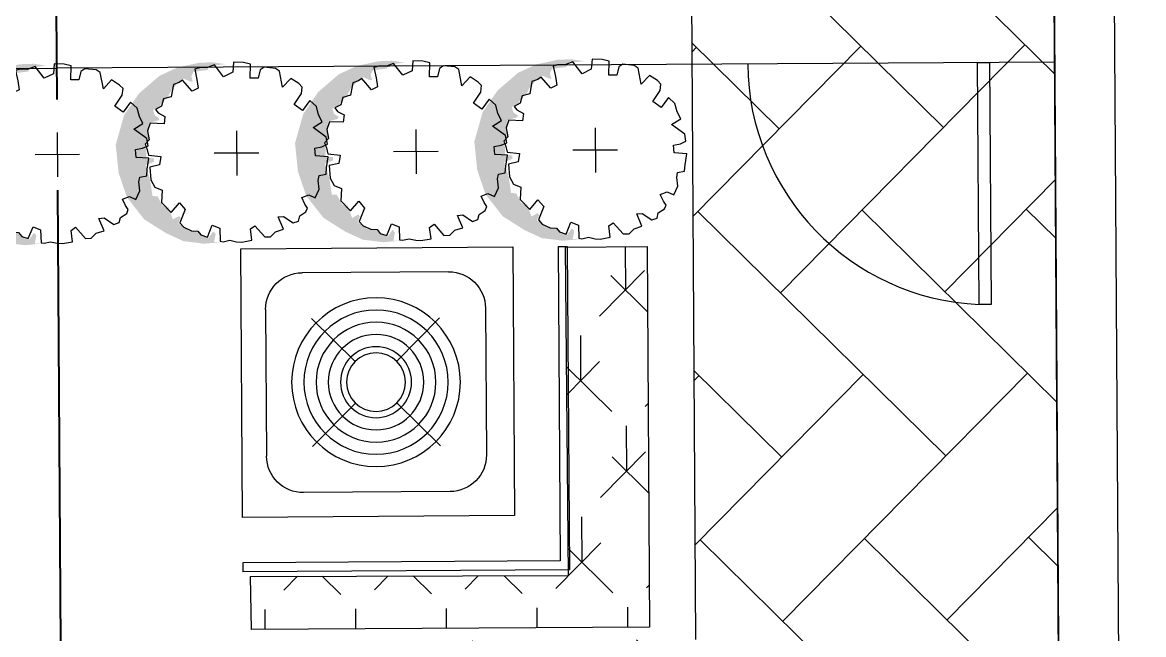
# Model space of a CAD drawing. Header units: feet. Extents: x 919634 to 928945, y 707022 to 708026.
# Drawn here: x 920319.03 to 920331.39, y 707522.86 to 707529.61 of the extents above; entities that cross this region are included whole.
import ezdxf

# ---------------------------------------------------------------- set-up
doc = ezdxf.new("R2010")
doc.units = ezdxf.units.FT
doc.header["$LTSCALE"] = 20
doc.header["$MEASUREMENT"] = 0
doc.linetypes.add('Site Plan$0$PHANTOM2', pattern=[1.25, 0.625, -0.125, 0.125, -0.125, 0.125, -0.125])
for name, color, linetype in [('-u-site-xref', 7, 'Continuous'), ('Site Plan$0$-u-site-bldg_interior', 252, 'Continuous'), ('Site Plan$0$-u-site-fence', 4, 'Site Plan$0$FENCELINE1'), ('Site Plan$0$A-DOOR-EXT_WINDOWS', 253, 'Continuous'), ('Site Plan$0$A-HVAC-EXT', 253, 'Continuous'), ('Site Plan$0$SP-LOT PAVERS', 254, 'Continuous'), ('x-RL TH5-LP Block$0$L-002', 253, 'Continuous'), ('x-RL TH5-LP Block$0$LK-SHRB-035M', 253, 'Continuous'), ('x-RL TH5-LP Block$0$LK-SHRB-TRNK', 253, 'Continuous'), ('x-RL TH5-LP Block$0$LP-PATT-SHAR', 253, 'Continuous'), ('x-RL TH5-LP Block$0$LP-SHAR-BRDR-CONT', 253, 'Continuous'), ('x-RL TH5-LP Block$0$LP-SHRB', 253, 'Continuous')]:
    doc.layers.add(name, color=color, linetype=linetype)
for name, color, linetype, lineweight in [('Site Plan$0$SP-LOT LINES', 252, 'Site Plan$0$PHANTOM2', 40), ('Site Plan$0$SP-SIDEWALK', 2, 'Continuous', 25), ('SP-BUILDING-FOOTPRINT', 1, 'Continuous', 25)]:
    doc.layers.add(name, color=color, linetype=linetype, lineweight=lineweight)
doc.layers.add('x-RL TH5-LP Block$0$LK-SHRB-SHAD', color=253, linetype='Continuous', plot=False)
doc.layers.get('-u-site-xref').off()
doc.linetypes.add('Site Plan$0$FENCELINE1', pattern='A,0.25,-0.1,[133,ltypeshp.shx,S=0.1,R=0,X=-0.1,Y=0],-0.1,1', length=1.45)

# ---------------------------------------------------------------- blocks, each defined once
blk = doc.blocks.new('Site Plan$0$A$C05C92244')
at = {"layer": 'Site Plan$0$A-DOOR-EXT_WINDOWS'}
blk.add_lwpolyline([(32.00389335552609, 32.04769828175449), (32.00389335552609, 0.04381521808500111), (30.40369920234298, 0.04381521808500111), (30.40369920234298, 32.04769828175449)], close=True, dxfattribs=at)
blk.add_arc((32.07979910527501, 32.07980389018303), 32.07980487913881, 180.0573418751565, 267.0050566959838, dxfattribs=at)
blk = doc.blocks.new('Site Plan$0$A$C11AE1C12')
at = {"layer": 'Site Plan$0$A-HVAC-EXT'}
for p, q in [((44.00000011394877, 44.54105635897122), (1.139487721957266e-07, 44.54105635897122)), ((1.139487721957266e-07, 44.54105635897122), (1.139487721957266e-07, 2.501133167243097e-06)), ((44.00000011394877, 2.501133167243097e-06), (44.00000011394877, 44.54105635897122)), ((34.00000011394877, 40.00000250113317), (10.00000011394877, 40.00000250113317)), ((4.000000113948772, 34.00000250113317), (4.000000113948772, 10.00000250113317)), ((40.00000011394877, 34.00000250113317), (40.00000011394877, 10.00000250113317)), ((18.5977306969362, 25.40227191814392), (11.52666288505861, 32.47333973002787)), ((25.40226953096135, 25.40227191814392), (32.47333734284621, 32.47333973002787)), ((11.52666288505861, 11.52666527223846), (18.5977306969362, 18.59773308412241)), ((32.47333734284621, 11.52666527223846), (25.40226953096135, 18.59773308412241)), ((34.00000011394877, 4.000002501133167), (10.00000011394877, 4.000002501133167)), ((1.139487721957266e-07, 2.501133167243097e-06), (44.00000011394877, 2.501133167243097e-06))]:
    blk.add_line(p, q, dxfattribs=at)
for radius in [13.81153555240985, 11.81153555240985, 9.81153555240985, 7.81153555240985, 5.81153555240985, 4.81153555240985]:
    blk.add_circle((22.00000011394877, 22.00000250113317), radius, dxfattribs=at)
for centre, start, end in [((10.00000011394877, 34.00000250113317), 90, 180), ((34.00000011394877, 34.00000250113317), 0, 90), ((10.00000011394877, 10.00000250113317), 180, 270), ((34.00000011394877, 10.00000250113317), 270, 0)]:
    blk.add_arc(centre, 6, start, end, dxfattribs=at)
blk = doc.blocks.new('Site Plan')
at = {"layer": 'Site Plan$0$SP-LOT PAVERS'}
h = blk.add_hatch(dxfattribs=at)
h.set_pattern_fill('AR-HBONE', color=256, scale=0.32, angle=-89.58178215075662)
h.set_pattern_definition([(315.4182178492434, (4.999891299521551, 0.0329695928376168), (1.810145136983853, 0.01321298806884015), [3.84, -1.28]), (45.41821784924338, (5.911570362129707, -0.8654964817005141), (1.810145136983853, 0.01321298806884), [3.84, -1.28])])
h.paths.add_polyline_path([(920330.3733722458, 707535.1602434535), (920330.5055113425, 707514.9106745875), (920340.5052984667, 707514.9759284628), (920340.5841473922, 707502.8928058301), (920321.5845028763, 707502.7763044797), (920321.454043944, 707522.768397655), (920326.4539374913, 707522.8010245928), (920326.4017123362, 707530.8042340915), (920319.7351876067, 707530.7607315084), (920319.7069326788, 707535.0906393202)])
at = {"layer": 'Site Plan$0$-u-site-bldg_interior'}
for p, q in [((920330.5055113428, 707514.9106745876, 1.997172001038086e-07), (920330.3969077329, 707531.5535632691, 1.997172001038086e-07)), ((920331.1678135575, 707515.5816773188, 1.997172001038086e-07), (920331.063560206, 707531.5579135275, 1.997172001038086e-07))]:
    blk.add_line(p, q, dxfattribs=at)
at = {"layer": 'Site Plan$0$-u-site-fence', "ltscale": 0.15}
for p, q in [((920319.4127144989, 707529.1007307523, 1.99717204207895e-07), (920319.3737549518, 707535.0886760531, 1.997172001038086e-07)), ((920308.4129928183, 707529.0289517919, 1.99717204207895e-07), (920319.4126797604, 707529.1007305398, 1.99717204207895e-07))]:
    blk.add_line(p, q, dxfattribs=at)
at = {"layer": 'Site Plan$0$-u-site-fence', "ltscale": 0.15, "elevation": 1.99717204207895e-07}
blk.add_lwpolyline([(920330.4124744828, 707529.1680469165), (920319.4126797604, 707529.1007305398)], dxfattribs=at)
at = {"layer": 'Site Plan$0$SP-LOT LINES', "ltscale": 0.4, "elevation": 1.99717204207895e-07}
blk.add_lwpolyline([(920318.9712080545, 707596.7537713794), (920340.970739662, 707596.8973299043), (920341.5841260864, 707502.8993312176), (920319.584594479, 707502.7557726927)], close=True, dxfattribs=at)
at = {"layer": 'Site Plan$0$SP-SIDEWALK'}
for p, q in [((920326.4017123362, 707530.8042340917, 1.99717204207895e-07), (920326.4539374913, 707522.8010245925, 1.99717204207895e-07)), ((920324.9393341687, 707527.1337066601, 1.99717204207895e-07), (920325.0393320397, 707527.1343591989, 1.99717204207895e-07)), ((920324.9393341687, 707527.1337066601, 1.99717204207895e-07), (920324.9619338864, 707523.6704278024, 1.99717204207895e-07)), ((920325.0393320397, 707527.1343591989, 1.99717204207895e-07), (920325.0625842961, 707523.5710824702, 1.99717204207895e-07)), ((920324.9619338864, 707523.6704278024, 1.99717204207895e-07), (920321.4619514119, 707523.6475885742, 1.99717204207895e-07)), ((920321.4619514119, 707523.6475885742, 1.99717204207895e-07), (920321.4626039508, 707523.5475907034, 1.99717204207895e-07)), ((920325.0625842961, 707523.5710824702, 1.99717204207895e-07), (920321.4626039508, 707523.5475907034, 1.99717204207895e-07))]:
    blk.add_line(p, q, dxfattribs=at)
at = {"layer": 'Site Plan$0$-u-site-fence', "xscale": 0.08333333333333327, "yscale": 0.08333333333333327, "zscale": 0.08333333333333327, "rotation": 0.3738798165013705}
blk.add_blockref('Site Plan$0$A$C05C92244', (920327.0461937787, 707526.4756726035, 1.99717204207895e-07), dxfattribs=at)
at = {"layer": 'Site Plan$0$A-HVAC-EXT', "extrusion": (0, 0, -1), "xscale": 0.06735359270068558, "yscale": 0.06735359270068558, "zscale": -0.06735359270068556, "rotation": 89.62612018349861}
blk.add_blockref('Site Plan$0$A$C11AE1C12', (-920321.4587455413, 707524.1475782921, -1.99717204207895e-07), dxfattribs=at)
blk = doc.blocks.new('x-RL TH5-LP Block$0$SHRUB-LRG-241')
at = {"layer": 'x-RL TH5-LP Block$0$LK-SHRB-SHAD'}
blk.add_hatch(color=256, dxfattribs=at).paths.add_polyline_path([(0.07942995503995931, 0.4976856504540272), (0.1859550109496517, 0.5063764960219963), (0.3011759860731367, 0.4911675188681244), (0.3990051144888973, 0.4455405874065121), (0.5207480248826535, 0.3673229980153856), (0.6164031776350392, 0.2434784771626468), (0.6620567659276446, 0.1065976931381005), (0.6772746369719869, -0.052010199626217), (0.6294470564557244, -0.217136229156587), (0.5446618151407847, -0.3388080360272614), (0.4294408400173033, -0.4365800253562426), (0.3294377276580214, -0.4822069568178549), (0.2076948172642687, -0.5082794883416142), (0.1294315112196003, -0.5104521971435325), (0.05986413266886359, -0.4995886427736451), (0.1511713175342138, -0.4887250884037577), (0.1598672450281455, -0.4669979796639847), (0.2381305427926712, -0.4583071340960174), (0.2511744298934957, -0.432234607752406), (0.2424785023995675, -0.4018166534446639), (0.2576963734439097, -0.4039893622465822), (0.2924800585792049, -0.4191983394004524), (0.3272637519946464, -0.395298521858761), (0.3642214210734593, -0.3540170131811315), (0.3816132677811801, -0.3214263500714711), (0.4229188964668893, -0.2779721325919233), (0.433788799624196, -0.2562450238521503), (0.4663985090961198, -0.2453814694822647), (0.4577025898823273, -0.2149635151745208), (0.4316148239608211, -0.1975818292187306), (0.4359627835677138, -0.186718274848845), (0.4881383154107333, -0.1736820116770392), (0.4968342429046615, -0.1410913485673788), (0.492486275017626, -0.07808273114997633), (0.5164000652757572, -0.052010199626217), (0.5055301621184505, -0.01724682771464003), (0.5055301621184505, 0.02620738976490955), (0.4642245334327413, 0.02620738976490955), (0.4642245334327413, 0.04576178970276246), (0.5098781217253467, 0.06314347565855272), (0.4859643397473548, 0.1478791966355821), (0.4729204526465303, 0.2369603455767439), (0.4446587027815063, 0.2391330543786623), (0.4163969529164788, 0.2934508262280957), (0.3837872434445551, 0.2999689629941464), (0.3598734614665666, 0.3694957068173039), (0.3250897680511251, 0.3499413120595953), (0.3163938488373397, 0.3608048664294827), (0.3294377276580214, 0.3912228155570787), (0.2729142362081092, 0.4325043242347064), (0.2229126800284682, 0.4368497470186909), (0.1968249141069585, 0.4629222785424503), (0.162041220691524, 0.475958541714256), (0.1337794708264965, 0.4368497470186909), (0.1207355920058113, 0.4520587241725629), (0.1294315112196003, 0.4976856504540272)])
at = {"layer": 'x-RL TH5-LP Block$0$LK-SHRB-035M'}
blk.add_lwpolyline([(-0.02506661354845008, 0.4987056809809847), (-0.08165780996232641, 0.4886134344344999), (-0.08165780996232641, 0.4886134344344999), (-0.08165780996232641, 0.4886134344344999), (-0.07431013994851199, 0.4249718511334137), (-0.09880237153729965, 0.4078375781783734), (-0.1543414298532717, 0.4702383789836801), (-0.1872079085748339, 0.4702383789836801), (-0.2156921901335238, 0.4417710769863739), (-0.2595141617622758, 0.428632322466644), (-0.2310604317859877, 0.3588825101419175), (-0.2604511118412525, 0.3564347593132471), (-0.3143340234853049, 0.3931510560520017), (-0.3449670116215167, 0.3826466800339148), (-0.3515403073658305, 0.3541793780366085), (-0.3865978846688343, 0.3322814549128452), (-0.3953622789945825, 0.3103835285617258), (-0.3804630536096525, 0.2878976674930804), (-0.3633184920346793, 0.2511813673234577), (-0.4025060636510993, 0.2364948451970861), (-0.4391842506233381, 0.2534489245671132), (-0.4610952364377141, 0.2052734924038901), (-0.4563889752951518, 0.1557189889409578), (-0.4612874237616289, 0.1287937023786245), (-0.500474995378049, 0.1214504430308736), (-0.5029242169253898, 0.08473414286125092), (-0.5127211084865486, 0.02354031038883519), (-0.4416936352675229, 0.01864480530062451), (-0.4392444137201785, -0.02541475421675088), (-0.4784319853366021, -0.03275801356450003), (-0.509299405229342, -0.04655263965616641), (-0.5029242169253898, -0.0866085866891666), (-0.4294475167872278, -0.1404591598138314), (-0.480881206883943, -0.1722799514643754), (-0.4612874237616289, -0.2114440058935383), (-0.4490413052813373, -0.2579513162395841), (-0.4123029552122581, -0.2922198655805364), (-0.3706661620484972, -0.2359215381963313), (-0.3241309150464637, -0.2701900841064138), (-0.3657677135820201, -0.3313839165788295), (-0.3706661620484972, -0.3681002167484539), (-0.3510723735543877, -0.3876822405321647), (-0.3069863534714905, -0.4170552813540382), (-0.2604511118412525, -0.3681002167484539), (-0.2433065502662792, -0.4586670866118716), (-0.2212635402248324, -0.4733536087382433), (-0.1575837316478292, -0.480696868085996), (-0.1355407216063789, -0.4660103459596243), (-0.1232946031260873, -0.4195030356135803), (-0.07920858841498557, -0.4195030356135803), (-0.08165780996232641, -0.4978311410410363), (-0.04247023834590635, -0.5076221546483275), (0.0138619002172824, -0.5100699054769979), (0.01876034331196408, -0.4537715815236627), (0.0701940334086757, -0.4292940492208697), (0.1216277235053873, -0.4953833867814978), (0.1608152951218109, -0.480696868085996), (0.2073505421238444, -0.480696868085996), (0.2318427737126321, -0.4733536087382433), (0.2195966552323405, -0.4146075270944998), (0.2122489852185225, -0.3656524624889137), (0.2465381137402645, -0.3485181895338734), (0.3004210253843169, -0.4121597762658276), (0.3189358637372592, -0.39910922518572), (0.3518547154810285, -0.3876822405321647), (0.3641008339613201, -0.3191451487119998), (0.4081868486724218, -0.3069063842760382), (0.419726398483391, -0.2655318838032237), (0.4525928772049532, -0.2480135433678008), (0.4375775287276866, -0.2285782788485804), (0.4008391786586074, -0.208996251633998), (0.405737627125081, -0.1673844463761647), (0.4832682573450846, -0.1713708092072714), (0.4986059474151467, -0.1275749597323887), (0.4898415530893949, -0.07720973461131919), (0.5117525389037709, -0.05312201530235328), (0.5007970459965847, -0.02465471653240314), (0.4939096672908754, 0.008853791693333335), (0.4253314156191905, 0.01619705104108249), (0.4326790856330085, 0.06270436481799813), (0.486561997277061, 0.07494312925395974), (0.4810771587636431, 0.1461490954514311), (0.4596205387691334, 0.1875397805915), (0.4179837456053725, 0.2046740535465421), (0.4228821887000542, 0.2732111453667088), (0.3689992770560018, 0.3295094727509138), (0.3224640354257637, 0.275658899626249), (0.3224640354257637, 0.275658899626249), (0.2906241338231617, 0.3148229506245421), (0.2906241338231617, 0.3148229506245421), (0.3211269623186972, 0.389216058907456), (0.2992159765043212, 0.4133037749890676), (0.2553940048755692, 0.4330119051549843), (0.2203364275725654, 0.4352016981128308), (0.2028076389210653, 0.4570996244639502), (0.1657137435882881, 0.4690314106507891), (0.1387722850803605, 0.4029420696592929), (0.09713549191659965, 0.4200763426143332), (0.09468627036926236, 0.4935089429535804), (0.07791501977911963, 0.4965158880231364), (0.04066634389468149, 0.4877567161917469), (0.003417668010239794, 0.4965158880231364)], close=True, dxfattribs=at)
at = {"layer": 'x-RL TH5-LP Block$0$LK-SHRB-TRNK'}
for p, q in [((0, -0.125), (0, 0.125)), ((-0.1250000000000284, 0), (0.1249999999999929, 0))]:
    blk.add_line(p, q, dxfattribs=at)
blk = doc.blocks.new('x-RL TH5-LP Block', base_point=(1241.699483058532, -211.8293156445725))
at = {"layer": 'x-RL TH5-LP Block$0$LP-PATT-SHAR'}
h = blk.add_hatch(dxfattribs=at)
h.set_pattern_fill('LAFX-A435-CHAINLINK', color=256, scale=10, pattern_type=2)
h.set_pattern_definition([(45, (1288.534985773265, -143.1058164796559), (0, 10.0000000000064), [0.7071099999999999, -13.4350288425]), (45, (1286.534985773265, -143.1058164796559), (0, 10.0000000000064), [0.7071099999999999, -13.4350288425]), (45, (1288.534985773265, -141.1058164796559), (0, 10.0000000000064), [0.7071099999999999, -13.4350288425]), (45, (1288.034985773265, -140.1058164796559), (0, 10.0000000000064), [0.7071099999999999, -13.4350288425]), (45, (1284.534985773265, -143.1058164796559), (0, 10.0000000000064), [0.7071099999999999, -13.4350288425]), (45, (1286.534985773265, -141.1058164796559), (0, 10.0000000000064), [0.7071099999999999, -13.4350288425]), (45, (1288.534985773265, -139.1058164796559), (0, 10.0000000000064), [0.7071099999999999, -13.4350288425]), (45, (1287.034985773265, -140.1058164796559), (0, 10.0000000000064), [0.7071099999999999, -13.4350288425]), (45, (1288.034985773265, -138.1058164796559), (0, 10.0000000000064), [0.7071099999999999, -13.4350288425]), (45, (1286.034985773265, -140.1058164796559), (0, 10.0000000000064), [0.7071099999999999, -13.4350288425]), (45, (1284.534985773265, -141.1058164796559), (0, 10.0000000000064), [0.7071099999999999, -13.4350288425]), (45, (1286.534985773265, -139.1058164796559), (0, 10.0000000000064), [0.7071099999999999, -13.4350288425]), (45, (1288.534985773265, -137.1058164796559), (0, 10.0000000000064), [0.7071099999999999, -13.4350288425]), (45, (1285.034985773265, -140.1058164796559), (0, 10.0000000000064), [0.7071099999999999, -13.4350288425]), (45, (1287.034985773265, -138.1058164796559), (0, 10.0000000000064), [0.7071099999999999, -13.4350288425]), (45, (1286.034985773265, -138.1058164796559), (0, 10.0000000000064), [0.7071099999999999, -13.4350288425]), (45, (1288.034985773265, -136.1058164796559), (0, 10.0000000000064), [0.7071099999999999, -13.4350288425]), (45, (1284.534985773265, -139.1058164796559), (0, 10.0000000000064), [0.7071099999999999, -13.4350288425]), (45, (1286.534985773265, -137.1058164796559), (0, 10.0000000000064), [0.7071099999999999, -13.4350288425]), (45, (1285.034985773265, -138.1058164796559), (0, 10.0000000000064), [0.7071099999999999, -13.4350288425]), (45, (1287.034985773265, -136.1058164796559), (0, 10.0000000000064), [0.7071099999999999, -13.4350288425]), (45, (1288.034985773265, -134.1058164796559), (0, 10.0000000000064), [0.7071099999999999, -13.4350288425]), (45, (1286.034985773265, -136.1058164796559), (0, 10.0000000000064), [0.7071099999999999, -13.4350288425]), (45, (1284.534985773265, -137.1058164796559), (0, 10.0000000000064), [0.7071099999999999, -13.4350288425]), (45, (1285.034985773265, -136.1058164796559), (0, 10.0000000000064), [0.7071099999999999, -13.4350288425]), (45, (1287.034985773265, -134.1058164796559), (0, 10.0000000000064), [0.7071099999999999, -13.4350288425]), (45, (1286.034985773265, -134.1058164796559), (0, 10.0000000000064), [0.7071099999999999, -13.4350288425]), (45, (1284.534985773265, -135.1058164796559), (0, 10.0000000000064), [0.7071099999999999, -13.4350288425]), (45, (1285.034985773265, -134.1058164796559), (0, 10.0000000000064), [0.7071099999999999, -13.4350288425]), (45, (1283.534985773265, -135.1058164796559), (0, 10.0000000000064), [0.7071099999999999, -13.4350288425]), (45, (1288.034985773265, -142.1058164796559), (0, 10.0000000000064), [0.7071099999999999, -13.4350288425]), (45, (1287.034985773265, -142.1058164796559), (0, 10.0000000000064), [0.7071099999999999, -13.4350288425]), (45, (1286.034985773265, -142.1058164796559), (0, 10.0000000000064), [0.7071099999999999, -13.4350288425]), (45, (1285.034985773265, -142.1058164796559), (0, 10.0000000000064), [0.7071099999999999, -13.4350288425]), (45, (1283.534985773265, -143.1058164796559), (0, 10.0000000000064), [0.7071099999999999, -13.4350288425]), (45, (1282.534985773265, -143.1058164796559), (0, 10.0000000000064), [0.7071099999999999, -13.4350288425]), (45, (1283.534985773265, -141.1058164796559), (0, 10.0000000000064), [0.7071099999999999, -13.4350288425]), (45, (1281.534985773265, -143.1058164796559), (0, 10.0000000000064), [0.7071099999999999, -13.4350288425]), (45, (1284.034985773265, -140.1058164796559), (0, 10.0000000000064), [0.7071099999999999, -13.4350288425]), (45, (1282.534985773265, -141.1058164796559), (0, 10.0000000000064), [0.7071099999999999, -13.4350288425]), (45, (1280.534985773265, -143.1058164796559), (0, 10.0000000000064), [0.7071099999999999, -13.4350288425]), (45, (1283.034985773265, -140.1058164796559), (0, 10.0000000000064), [0.7071099999999999, -13.4350288425]), (45, (1283.534985773265, -139.1058164796559), (0, 10.0000000000064), [0.7071099999999999, -13.4350288425]), (45, (1281.534985773265, -141.1058164796559), (0, 10.0000000000064), [0.7071099999999999, -13.4350288425]), (45, (1279.534985773265, -143.1058164796559), (0, 10.0000000000064), [0.7071099999999999, -13.4350288425]), (45, (1284.034985773265, -138.1058164796559), (0, 10.0000000000064), [0.7071099999999999, -13.4350288425]), (45, (1282.034985773265, -140.1058164796559), (0, 10.0000000000064), [0.7071099999999999, -13.4350288425]), (45, (1282.534985773265, -139.1058164796559), (0, 10.0000000000064), [0.7071099999999999, -13.4350288425]), (45, (1280.534985773265, -141.1058164796559), (0, 10.0000000000064), [0.7071099999999999, -13.4350288425]), (45, (1283.034985773265, -138.1058164796559), (0, 10.0000000000064), [0.7071099999999999, -13.4350288425]), (45, (1281.034985773265, -140.1058164796559), (0, 10.0000000000064), [0.7071099999999999, -13.4350288425]), (45, (1283.534985773265, -137.1058164796559), (0, 10.0000000000064), [0.7071099999999999, -13.4350288425]), (45, (1281.534985773265, -139.1058164796559), (0, 10.0000000000064), [0.7071099999999999, -13.4350288425]), (45, (1279.534985773265, -141.1058164796559), (0, 10.0000000000064), [0.7071099999999999, -13.4350288425]), (45, (1284.034985773265, -136.1058164796559), (0, 10.0000000000064), [0.7071099999999999, -13.4350288425]), (45, (1282.034985773265, -138.1058164796559), (0, 10.0000000000064), [0.7071099999999999, -13.4350288425]), (45, (1280.034985773265, -140.1058164796559), (0, 10.0000000000064), [0.7071099999999999, -13.4350288425]), (45, (1282.534985773265, -137.1058164796559), (0, 10.0000000000064), [0.7071099999999999, -13.4350288425]), (45, (1280.534985773265, -139.1058164796559), (0, 10.0000000000064), [0.7071099999999999, -13.4350288425]), (45, (1283.034985773265, -136.1058164796559), (0, 10.0000000000064), [0.7071099999999999, -13.4350288425]), (45, (1281.034985773265, -138.1058164796559), (0, 10.0000000000064), [0.7071099999999999, -13.4350288425]), (45, (1279.034985773265, -140.1058164796559), (0, 10.0000000000064), [0.7071099999999999, -13.4350288425]), (45, (1281.534985773265, -137.1058164796559), (0, 10.0000000000064), [0.7071099999999999, -13.4350288425]), (45, (1279.534985773265, -139.1058164796559), (0, 10.0000000000064), [0.7071099999999999, -13.4350288425]), (45, (1284.034985773265, -134.1058164796559), (0, 10.0000000000064), [0.7071099999999999, -13.4350288425]), (45, (1282.034985773265, -136.1058164796559), (0, 10.0000000000064), [0.7071099999999999, -13.4350288425]), (45, (1280.034985773265, -138.1058164796559), (0, 10.0000000000064), [0.7071099999999999, -13.4350288425]), (45, (1280.534985773265, -137.1058164796559), (0, 10.0000000000064), [0.7071099999999999, -13.4350288425]), (45, (1283.034985773265, -134.1058164796559), (0, 10.0000000000064), [0.7071099999999999, -13.4350288425]), (45, (1281.034985773265, -136.1058164796559), (0, 10.0000000000064), [0.7071099999999999, -13.4350288425]), (45, (1279.034985773265, -138.1058164796559), (0, 10.0000000000064), [0.7071099999999999, -13.4350288425]), (45, (1279.534985773265, -137.1058164796559), (0, 10.0000000000064), [0.7071099999999999, -13.4350288425]), (45, (1282.034985773265, -134.1058164796559), (0, 10.0000000000064), [0.7071099999999999, -13.4350288425]), (45, (1280.034985773265, -136.1058164796559), (0, 10.0000000000064), [0.7071099999999999, -13.4350288425]), (45, (1280.534985773265, -135.1058164796559), (0, 10.0000000000064), [0.7071099999999999, -13.4350288425]), (45, (1281.034985773265, -134.1058164796559), (0, 10.0000000000064), [0.7071099999999999, -13.4350288425]), (45, (1279.034985773265, -136.1058164796559), (0, 10.0000000000064), [0.7071099999999999, -13.4350288425]), (45, (1279.534985773265, -135.1058164796559), (0, 10.0000000000064), [0.7071099999999999, -13.4350288425]), (45, (1280.034985773265, -134.1058164796559), (0, 10.0000000000064), [0.7071099999999999, -13.4350288425]), (45, (1279.034985773265, -134.1058164796559), (0, 10.0000000000064), [0.7071099999999999, -13.4350288425]), (45, (1284.034985773265, -142.1058164796559), (0, 10.0000000000064), [0.7071099999999999, -13.4350288425]), (45, (1283.034985773265, -142.1058164796559), (0, 10.0000000000064), [0.7071099999999999, -13.4350288425]), (45, (1282.034985773265, -142.1058164796559), (0, 10.0000000000064), [0.7071099999999999, -13.4350288425]), (45, (1281.034985773265, -142.1058164796559), (0, 10.0000000000064), [0.7071099999999999, -13.4350288425]), (45, (1280.034985773265, -142.1058164796559), (0, 10.0000000000064), [0.7071099999999999, -13.4350288425]), (45, (1279.034985773265, -142.1058164796559), (0, 10.0000000000064), [0.7071099999999999, -13.4350288425]), (45, (1287.534985773265, -143.1058164796559), (0, 10.0000000000064), [0.7071099999999999, -13.4350288425]), (45, (1287.534985773265, -141.1058164796559), (0, 10.0000000000064), [0.7071099999999999, -13.4350288425]), (45, (1285.534985773265, -143.1058164796559), (0, 10.0000000000064), [0.7071099999999999, -13.4350288425]), (45, (1287.534985773265, -139.1058164796559), (0, 10.0000000000064), [0.7071099999999999, -13.4350288425]), (45, (1285.534985773265, -141.1058164796559), (0, 10.0000000000064), [0.7071099999999999, -13.4350288425]), (45, (1287.534985773265, -137.1058164796559), (0, 10.0000000000064), [0.7071099999999999, -13.4350288425]), (45, (1285.534985773265, -139.1058164796559), (0, 10.0000000000064), [0.7071099999999999, -13.4350288425]), (45, (1288.534985773265, -135.1058164796559), (0, 10.0000000000064), [0.7071099999999999, -13.4350288425]), (45, (1287.534985773265, -135.1058164796559), (0, 10.0000000000064), [0.7071099999999999, -13.4350288425]), (45, (1285.534985773265, -137.1058164796559), (0, 10.0000000000064), [0.7071099999999999, -13.4350288425]), (45, (1286.534985773265, -135.1058164796559), (0, 10.0000000000064), [0.7071099999999999, -13.4350288425]), (45, (1285.534985773265, -135.1058164796559), (0, 10.0000000000064), [0.7071099999999999, -13.4350288425]), (45, (1282.534985773265, -135.1058164796559), (0, 10.0000000000064), [0.7071099999999999, -13.4350288425]), (45, (1281.534985773265, -135.1058164796559), (0, 10.0000000000064), [0.7071099999999999, -13.4350288425]), (90, (1289.034985773265, -134.6058164796559), (-10, 6.123233995736766e-16), [0.5, -9.5]), (90, (1289.034985773265, -142.6058164796559), (-10, 6.123233995736766e-16), [0.5, -9.5]), (90, (1289.034985773265, -140.6058164796559), (-10, 6.123233995736766e-16), [0.5, -9.5]), (90, (1289.034985773265, -138.6058164796559), (-10, 6.123233995736766e-16), [0.5, -9.5]), (90, (1289.034985773265, -136.6058164796559), (-10, 6.123233995736766e-16), [0.5, -9.5]), (90, (1288.534985773265, -141.6058164796559), (-10, 6.123233995736766e-16), [0.5, -9.5]), (90, (1288.534985773265, -139.6058164796559), (-10, 6.123233995736766e-16), [0.5, -9.5]), (90, (1288.534985773265, -137.6058164796559), (-10, 6.123233995736766e-16), [0.5, -9.5]), (90, (1288.534985773265, -135.6058164796559), (-10, 6.123233995736766e-16), [0.5, -9.5]), (90, (1288.534985773265, -133.6058164796559), (-10, 6.123233995736766e-16), [0.5, -9.5]), (90, (1288.034985773265, -142.6058164796559), (-10, 6.123233995736766e-16), [0.5, -9.5]), (90, (1288.034985773265, -140.6058164796559), (-10, 6.123233995736766e-16), [0.5, -9.5]), (90, (1288.034985773265, -138.6058164796559), (-10, 6.123233995736766e-16), [0.5, -9.5]), (90, (1288.034985773265, -136.6058164796559), (-10, 6.123233995736766e-16), [0.5, -9.5]), (90, (1288.034985773265, -134.6058164796559), (-10, 6.123233995736766e-16), [0.5, -9.5]), (90, (1288.034985773265, -142.6058164796559), (-10, 6.123233995736766e-16), [0.5, -9.5]), (90, (1288.034985773265, -140.6058164796559), (-10, 6.123233995736766e-16), [0.5, -9.5]), (90, (1288.034985773265, -138.6058164796559), (-10, 6.123233995736766e-16), [0.5, -9.5]), (90, (1288.034985773265, -136.6058164796559), (-10, 6.123233995736766e-16), [0.5, -9.5]), (90, (1288.034985773265, -134.6058164796559), (-10, 6.123233995736766e-16), [0.5, -9.5]), (90, (1287.534985773265, -141.6058164796559), (-10, 6.123233995736766e-16), [0.5, -9.5]), (90, (1287.534985773265, -139.6058164796559), (-10, 6.123233995736766e-16), [0.5, -9.5]), (90, (1287.534985773265, -137.6058164796559), (-10, 6.123233995736766e-16), [0.5, -9.5]), (90, (1287.534985773265, -135.6058164796559), (-10, 6.123233995736766e-16), [0.5, -9.5]), (90, (1287.534985773265, -133.6058164796559), (-10, 6.123233995736766e-16), [0.5, -9.5]), (90, (1287.034985773265, -142.6058164796559), (-10, 6.123233995736766e-16), [0.5, -9.5]), (90, (1287.034985773265, -142.6058164796559), (-10, 6.123233995736766e-16), [0.5, -9.5]), (90, (1287.034985773265, -140.6058164796559), (-10, 6.123233995736766e-16), [0.5, -9.5]), (90, (1287.034985773265, -140.6058164796559), (-10, 6.123233995736766e-16), [0.5, -9.5]), (90, (1287.034985773265, -138.6058164796559), (-10, 6.123233995736766e-16), [0.5, -9.5]), (90, (1287.034985773265, -138.6058164796559), (-10, 6.123233995736766e-16), [0.5, -9.5]), (90, (1287.034985773265, -136.6058164796559), (-10, 6.123233995736766e-16), [0.5, -9.5]), (90, (1287.034985773265, -136.6058164796559), (-10, 6.123233995736766e-16), [0.5, -9.5]), (90, (1287.034985773265, -134.6058164796559), (-10, 6.123233995736766e-16), [0.5, -9.5]), (90, (1287.034985773265, -134.6058164796559), (-10, 6.123233995736766e-16), [0.5, -9.5]), (90, (1286.534985773265, -141.6058164796559), (-10, 6.123233995736766e-16), [0.5, -9.5]), (90, (1286.534985773265, -139.6058164796559), (-10, 6.123233995736766e-16), [0.5, -9.5]), (90, (1286.534985773265, -137.6058164796559), (-10, 6.123233995736766e-16), [0.5, -9.5]), (90, (1286.534985773265, -135.6058164796559), (-10, 6.123233995736766e-16), [0.5, -9.5]), (90, (1286.534985773265, -133.6058164796559), (-10, 6.123233995736766e-16), [0.5, -9.5]), (90, (1286.034985773265, -142.6058164796559), (-10, 6.123233995736766e-16), [0.5, -9.5]), (90, (1286.034985773265, -142.6058164796559), (-10, 6.123233995736766e-16), [0.5, -9.5]), (90, (1286.034985773265, -140.6058164796559), (-10, 6.123233995736766e-16), [0.5, -9.5]), (90, (1286.034985773265, -140.6058164796559), (-10, 6.123233995736766e-16), [0.5, -9.5]), (90, (1286.034985773265, -138.6058164796559), (-10, 6.123233995736766e-16), [0.5, -9.5]), (90, (1286.034985773265, -138.6058164796559), (-10, 6.123233995736766e-16), [0.5, -9.5]), (90, (1286.034985773265, -136.6058164796559), (-10, 6.123233995736766e-16), [0.5, -9.5]), (90, (1286.034985773265, -136.6058164796559), (-10, 6.123233995736766e-16), [0.5, -9.5]), (90, (1286.034985773265, -134.6058164796559), (-10, 6.123233995736766e-16), [0.5, -9.5]), (90, (1286.034985773265, -134.6058164796559), (-10, 6.123233995736766e-16), [0.5, -9.5]), (90, (1285.534985773265, -141.6058164796559), (-10, 6.123233995736766e-16), [0.5, -9.5]), (90, (1285.534985773265, -139.6058164796559), (-10, 6.123233995736766e-16), [0.5, -9.5]), (90, (1285.534985773265, -137.6058164796559), (-10, 6.123233995736766e-16), [0.5, -9.5]), (90, (1285.534985773265, -135.6058164796559), (-10, 6.123233995736766e-16), [0.5, -9.5]), (90, (1285.534985773265, -133.6058164796559), (-10, 6.123233995736766e-16), [0.5, -9.5]), (90, (1285.034985773265, -142.6058164796559), (-10, 6.123233995736766e-16), [0.5, -9.5]), (90, (1285.034985773265, -142.6058164796559), (-10, 6.123233995736766e-16), [0.5, -9.5]), (90, (1285.034985773265, -140.6058164796559), (-10, 6.123233995736766e-16), [0.5, -9.5]), (90, (1285.034985773265, -140.6058164796559), (-10, 6.123233995736766e-16), [0.5, -9.5]), (90, (1285.034985773265, -138.6058164796559), (-10, 6.123233995736766e-16), [0.5, -9.5]), (90, (1285.034985773265, -138.6058164796559), (-10, 6.123233995736766e-16), [0.5, -9.5]), (90, (1285.034985773265, -136.6058164796559), (-10, 6.123233995736766e-16), [0.5, -9.5]), (90, (1285.034985773265, -136.6058164796559), (-10, 6.123233995736766e-16), [0.5, -9.5]), (90, (1285.034985773265, -134.6058164796559), (-10, 6.123233995736766e-16), [0.5, -9.5]), (90, (1285.034985773265, -134.6058164796559), (-10, 6.123233995736766e-16), [0.5, -9.5]), (90, (1284.534985773265, -141.6058164796559), (-10, 6.123233995736766e-16), [0.5, -9.5]), (90, (1284.534985773265, -139.6058164796559), (-10, 6.123233995736766e-16), [0.5, -9.5]), (90, (1284.534985773265, -137.6058164796559), (-10, 6.123233995736766e-16), [0.5, -9.5]), (90, (1284.534985773265, -135.6058164796559), (-10, 6.123233995736766e-16), [0.5, -9.5]), (90, (1284.534985773265, -133.6058164796559), (-10, 6.123233995736766e-16), [0.5, -9.5]), (90, (1284.034985773265, -142.6058164796559), (-10, 6.123233995736766e-16), [0.5, -9.5]), (90, (1284.034985773265, -140.6058164796559), (-10, 6.123233995736766e-16), [0.5, -9.5]), (90, (1284.034985773265, -138.6058164796559), (-10, 6.123233995736766e-16), [0.5, -9.5]), (90, (1284.034985773265, -136.6058164796559), (-10, 6.123233995736766e-16), [0.5, -9.5]), (90, (1284.034985773265, -134.6058164796559), (-10, 6.123233995736766e-16), [0.5, -9.5]), (90, (1284.034985773265, -142.6058164796559), (-10, 6.123233995736766e-16), [0.5, -9.5]), (90, (1284.034985773265, -140.6058164796559), (-10, 6.123233995736766e-16), [0.5, -9.5]), (90, (1284.034985773265, -138.6058164796559), (-10, 6.123233995736766e-16), [0.5, -9.5]), (90, (1284.034985773265, -136.6058164796559), (-10, 6.123233995736766e-16), [0.5, -9.5]), (90, (1284.034985773265, -134.6058164796559), (-10, 6.123233995736766e-16), [0.5, -9.5]), (90, (1283.534985773265, -141.6058164796559), (-10, 6.123233995736766e-16), [0.5, -9.5]), (90, (1283.534985773265, -139.6058164796559), (-10, 6.123233995736766e-16), [0.5, -9.5]), (90, (1283.534985773265, -137.6058164796559), (-10, 6.123233995736766e-16), [0.5, -9.5]), (90, (1283.534985773265, -135.6058164796559), (-10, 6.123233995736766e-16), [0.5, -9.5]), (90, (1283.534985773265, -133.6058164796559), (-10, 6.123233995736766e-16), [0.5, -9.5]), (90, (1283.034985773265, -142.6058164796559), (-10, 6.123233995736766e-16), [0.5, -9.5]), (90, (1283.034985773265, -140.6058164796559), (-10, 6.123233995736766e-16), [0.5, -9.5]), (90, (1283.034985773265, -138.6058164796559), (-10, 6.123233995736766e-16), [0.5, -9.5]), (90, (1283.034985773265, -136.6058164796559), (-10, 6.123233995736766e-16), [0.5, -9.5]), (90, (1283.034985773265, -134.6058164796559), (-10, 6.123233995736766e-16), [0.5, -9.5]), (90, (1283.034985773265, -142.6058164796559), (-10, 6.123233995736766e-16), [0.5, -9.5]), (90, (1283.034985773265, -140.6058164796559), (-10, 6.123233995736766e-16), [0.5, -9.5]), (90, (1283.034985773265, -138.6058164796559), (-10, 6.123233995736766e-16), [0.5, -9.5]), (90, (1283.034985773265, -136.6058164796559), (-10, 6.123233995736766e-16), [0.5, -9.5]), (90, (1283.034985773265, -134.6058164796559), (-10, 6.123233995736766e-16), [0.5, -9.5]), (90, (1282.534985773265, -141.6058164796559), (-10, 6.123233995736766e-16), [0.5, -9.5]), (90, (1282.534985773265, -139.6058164796559), (-10, 6.123233995736766e-16), [0.5, -9.5]), (90, (1282.534985773265, -137.6058164796559), (-10, 6.123233995736766e-16), [0.5, -9.5]), (90, (1282.534985773265, -135.6058164796559), (-10, 6.123233995736766e-16), [0.5, -9.5]), (90, (1282.534985773265, -133.6058164796559), (-10, 6.123233995736766e-16), [0.5, -9.5]), (90, (1282.034985773265, -142.6058164796559), (-10, 6.123233995736766e-16), [0.5, -9.5]), (90, (1282.034985773265, -142.6058164796559), (-10, 6.123233995736766e-16), [0.5, -9.5]), (90, (1282.034985773265, -140.6058164796559), (-10, 6.123233995736766e-16), [0.5, -9.5]), (90, (1282.034985773265, -140.6058164796559), (-10, 6.123233995736766e-16), [0.5, -9.5]), (90, (1282.034985773265, -138.6058164796559), (-10, 6.123233995736766e-16), [0.5, -9.5]), (90, (1282.034985773265, -138.6058164796559), (-10, 6.123233995736766e-16), [0.5, -9.5]), (90, (1282.034985773265, -136.6058164796559), (-10, 6.123233995736766e-16), [0.5, -9.5]), (90, (1282.034985773265, -136.6058164796559), (-10, 6.123233995736766e-16), [0.5, -9.5]), (90, (1282.034985773265, -134.6058164796559), (-10, 6.123233995736766e-16), [0.5, -9.5]), (90, (1282.034985773265, -134.6058164796559), (-10, 6.123233995736766e-16), [0.5, -9.5]), (90, (1281.534985773265, -141.6058164796559), (-10, 6.123233995736766e-16), [0.5, -9.5]), (90, (1281.534985773265, -139.6058164796559), (-10, 6.123233995736766e-16), [0.5, -9.5]), (90, (1281.534985773265, -137.6058164796559), (-10, 6.123233995736766e-16), [0.5, -9.5]), (90, (1281.534985773265, -135.6058164796559), (-10, 6.123233995736766e-16), [0.5, -9.5]), (90, (1281.534985773265, -133.6058164796559), (-10, 6.123233995736766e-16), [0.5, -9.5]), (90, (1281.034985773265, -142.6058164796559), (-10, 6.123233995736766e-16), [0.5, -9.5]), (90, (1281.034985773265, -142.6058164796559), (-10, 6.123233995736766e-16), [0.5, -9.5]), (90, (1281.034985773265, -140.6058164796559), (-10, 6.123233995736766e-16), [0.5, -9.5]), (90, (1281.034985773265, -140.6058164796559), (-10, 6.123233995736766e-16), [0.5, -9.5]), (90, (1281.034985773265, -138.6058164796559), (-10, 6.123233995736766e-16), [0.5, -9.5]), (90, (1281.034985773265, -138.6058164796559), (-10, 6.123233995736766e-16), [0.5, -9.5]), (90, (1281.034985773265, -136.6058164796559), (-10, 6.123233995736766e-16), [0.5, -9.5]), (90, (1281.034985773265, -136.6058164796559), (-10, 6.123233995736766e-16), [0.5, -9.5]), (90, (1281.034985773265, -134.6058164796559), (-10, 6.123233995736766e-16), [0.5, -9.5]), (90, (1281.034985773265, -134.6058164796559), (-10, 6.123233995736766e-16), [0.5, -9.5]), (90, (1280.534985773265, -141.6058164796559), (-10, 6.123233995736766e-16), [0.5, -9.5]), (90, (1280.534985773265, -139.6058164796559), (-10, 6.123233995736766e-16), [0.5, -9.5]), (90, (1280.534985773265, -137.6058164796559), (-10, 6.123233995736766e-16), [0.5, -9.5]), (90, (1280.534985773265, -135.6058164796559), (-10, 6.123233995736766e-16), [0.5, -9.5]), (90, (1280.534985773265, -133.6058164796559), (-10, 6.123233995736766e-16), [0.5, -9.5]), (90, (1280.034985773265, -142.6058164796559), (-10, 6.123233995736766e-16), [0.5, -9.5]), (90, (1280.034985773265, -142.6058164796559), (-10, 6.123233995736766e-16), [0.5, -9.5]), (90, (1280.034985773265, -140.6058164796559), (-10, 6.123233995736766e-16), [0.5, -9.5]), (90, (1280.034985773265, -140.6058164796559), (-10, 6.123233995736766e-16), [0.5, -9.5]), (90, (1280.034985773265, -138.6058164796559), (-10, 6.123233995736766e-16), [0.5, -9.5]), (90, (1280.034985773265, -138.6058164796559), (-10, 6.123233995736766e-16), [0.5, -9.5]), (90, (1280.034985773265, -136.6058164796559), (-10, 6.123233995736766e-16), [0.5, -9.5]), (90, (1280.034985773265, -136.6058164796559), (-10, 6.123233995736766e-16), [0.5, -9.5]), (90, (1280.034985773265, -134.6058164796559), (-10, 6.123233995736766e-16), [0.5, -9.5]), (90, (1280.034985773265, -134.6058164796559), (-10, 6.123233995736766e-16), [0.5, -9.5]), (90, (1279.534985773265, -141.6058164796559), (-10, 6.123233995736766e-16), [0.5, -9.5]), (90, (1279.534985773265, -139.6058164796559), (-10, 6.123233995736766e-16), [0.5, -9.5]), (90, (1279.534985773265, -137.6058164796559), (-10, 6.123233995736766e-16), [0.5, -9.5]), (90, (1279.534985773265, -135.6058164796559), (-10, 6.123233995736766e-16), [0.5, -9.5]), (90, (1279.534985773265, -133.6058164796559), (-10, 6.123233995736766e-16), [0.5, -9.5]), (90, (1279.034985773265, -142.6058164796559), (-10, 6.123233995736766e-16), [0.5, -9.5]), (90, (1279.034985773265, -140.6058164796559), (-10, 6.123233995736766e-16), [0.5, -9.5]), (90, (1279.034985773265, -138.6058164796559), (-10, 6.123233995736766e-16), [0.5, -9.5]), (90, (1279.034985773265, -136.6058164796559), (-10, 6.123233995736766e-16), [0.5, -9.5]), (90, (1279.034985773265, -134.6058164796559), (-10, 6.123233995736766e-16), [0.5, -9.5]), (135, (1289.034985773265, -134.1058164796559), (-10.0000000000064, 1.110223024625157e-15), [0.7071099999999999, -13.4350288425]), (135, (1288.034985773265, -134.1058164796559), (-10.0000000000064, 1.110223024625157e-15), [0.7071099999999999, -13.4350288425]), (135, (1287.034985773265, -134.1058164796559), (-10.0000000000064, 1.110223024625157e-15), [0.7071099999999999, -13.4350288425]), (135, (1286.034985773265, -134.1058164796559), (-10.0000000000064, 1.110223024625157e-15), [0.7071099999999999, -13.4350288425]), (135, (1286.534985773265, -137.1058164796559), (-10.0000000000064, 1.110223024625157e-15), [0.7071099999999999, -13.4350288425]), (135, (1286.534985773265, -139.1058164796559), (-10.0000000000064, 1.110223024625157e-15), [0.7071099999999999, -13.4350288425]), (135, (1286.534985773265, -141.1058164796559), (-10.0000000000064, 1.110223024625157e-15), [0.7071099999999999, -13.4350288425]), (135, (1286.534985773265, -143.1058164796559), (-10.0000000000064, 1.110223024625157e-15), [0.7071099999999999, -13.4350288425]), (135, (1284.034985773265, -142.1058164796559), (-10.0000000000064, 1.110223024625157e-15), [0.7071099999999999, -13.4350288425]), (135, (1283.034985773265, -142.1058164796559), (-10.0000000000064, 1.110223024625157e-15), [0.7071099999999999, -13.4350288425]), (135, (1282.034985773265, -142.1058164796559), (-10.0000000000064, 1.110223024625157e-15), [0.7071099999999999, -13.4350288425]), (135, (1284.534985773265, -135.1058164796559), (-10.0000000000064, 1.110223024625157e-15), [0.7071099999999999, -13.4350288425]), (135, (1283.534985773265, -135.1058164796559), (-10.0000000000064, 1.110223024625157e-15), [0.7071099999999999, -13.4350288425]), (135, (1284.534985773265, -137.1058164796559), (-10.0000000000064, 1.110223024625157e-15), [0.7071099999999999, -13.4350288425]), (135, (1282.534985773265, -135.1058164796559), (-10.0000000000064, 1.110223024625157e-15), [0.7071099999999999, -13.4350288425]), (135, (1283.534985773265, -137.1058164796559), (-10.0000000000064, 1.110223024625157e-15), [0.7071099999999999, -13.4350288425]), (135, (1281.534985773265, -135.1058164796559), (-10.0000000000064, 1.110223024625157e-15), [0.7071099999999999, -13.4350288425]), (135, (1284.534985773265, -139.1058164796559), (-10.0000000000064, 1.110223024625157e-15), [0.7071099999999999, -13.4350288425]), (135, (1282.534985773265, -137.1058164796559), (-10.0000000000064, 1.110223024625157e-15), [0.7071099999999999, -13.4350288425]), (135, (1280.534985773265, -135.1058164796559), (-10.0000000000064, 1.110223024625157e-15), [0.7071099999999999, -13.4350288425]), (135, (1283.534985773265, -139.1058164796559), (-10.0000000000064, 1.110223024625157e-15), [0.7071099999999999, -13.4350288425]), (135, (1281.534985773265, -137.1058164796559), (-10.0000000000064, 1.110223024625157e-15), [0.7071099999999999, -13.4350288425]), (135, (1279.534985773265, -135.1058164796559), (-10.0000000000064, 1.110223024625157e-15), [0.7071099999999999, -13.4350288425]), (135, (1284.534985773265, -141.1058164796559), (-10.0000000000064, 1.110223024625157e-15), [0.7071099999999999, -13.4350288425]), (135, (1282.534985773265, -139.1058164796559), (-10.0000000000064, 1.110223024625157e-15), [0.7071099999999999, -13.4350288425]), (135, (1280.534985773265, -137.1058164796559), (-10.0000000000064, 1.110223024625157e-15), [0.7071099999999999, -13.4350288425]), (135, (1283.534985773265, -141.1058164796559), (-10.0000000000064, 1.110223024625157e-15), [0.7071099999999999, -13.4350288425]), (135, (1281.534985773265, -139.1058164796559), (-10.0000000000064, 1.110223024625157e-15), [0.7071099999999999, -13.4350288425]), (135, (1279.534985773265, -137.1058164796559), (-10.0000000000064, 1.110223024625157e-15), [0.7071099999999999, -13.4350288425]), (135, (1284.534985773265, -143.1058164796559), (-10.0000000000064, 1.110223024625157e-15), [0.7071099999999999, -13.4350288425]), (135, (1282.534985773265, -141.1058164796559), (-10.0000000000064, 1.110223024625157e-15), [0.7071099999999999, -13.4350288425]), (135, (1280.534985773265, -139.1058164796559), (-10.0000000000064, 1.110223024625157e-15), [0.7071099999999999, -13.4350288425]), (135, (1283.534985773265, -143.1058164796559), (-10.0000000000064, 1.110223024625157e-15), [0.7071099999999999, -13.4350288425]), (135, (1281.534985773265, -141.1058164796559), (-10.0000000000064, 1.110223024625157e-15), [0.7071099999999999, -13.4350288425]), (135, (1279.534985773265, -139.1058164796559), (-10.0000000000064, 1.110223024625157e-15), [0.7071099999999999, -13.4350288425]), (135, (1282.534985773265, -143.1058164796559), (-10.0000000000064, 1.110223024625157e-15), [0.7071099999999999, -13.4350288425]), (135, (1280.534985773265, -141.1058164796559), (-10.0000000000064, 1.110223024625157e-15), [0.7071099999999999, -13.4350288425]), (135, (1281.534985773265, -143.1058164796559), (-10.0000000000064, 1.110223024625157e-15), [0.7071099999999999, -13.4350288425]), (135, (1279.534985773265, -141.1058164796559), (-10.0000000000064, 1.110223024625157e-15), [0.7071099999999999, -13.4350288425]), (135, (1280.534985773265, -143.1058164796559), (-10.0000000000064, 1.110223024625157e-15), [0.7071099999999999, -13.4350288425]), (135, (1279.534985773265, -143.1058164796559), (-10.0000000000064, 1.110223024625157e-15), [0.7071099999999999, -13.4350288425]), (135, (1288.534985773265, -135.1058164796559), (-10.0000000000064, 1.110223024625157e-15), [0.7071099999999999, -13.4350288425]), (135, (1289.034985773265, -136.1058164796559), (-10.0000000000064, 1.110223024625157e-15), [0.7071099999999999, -13.4350288425]), (135, (1287.534985773265, -135.1058164796559), (-10.0000000000064, 1.110223024625157e-15), [0.7071099999999999, -13.4350288425]), (135, (1288.034985773265, -136.1058164796559), (-10.0000000000064, 1.110223024625157e-15), [0.7071099999999999, -13.4350288425]), (135, (1288.534985773265, -137.1058164796559), (-10.0000000000064, 1.110223024625157e-15), [0.7071099999999999, -13.4350288425]), (135, (1286.534985773265, -135.1058164796559), (-10.0000000000064, 1.110223024625157e-15), [0.7071099999999999, -13.4350288425]), (135, (1289.034985773265, -138.1058164796559), (-10.0000000000064, 1.110223024625157e-15), [0.7071099999999999, -13.4350288425]), (135, (1287.034985773265, -136.1058164796559), (-10.0000000000064, 1.110223024625157e-15), [0.7071099999999999, -13.4350288425]), (135, (1285.034985773265, -134.1058164796559), (-10.0000000000064, 1.110223024625157e-15), [0.7071099999999999, -13.4350288425]), (135, (1287.534985773265, -137.1058164796559), (-10.0000000000064, 1.110223024625157e-15), [0.7071099999999999, -13.4350288425]), (135, (1285.534985773265, -135.1058164796559), (-10.0000000000064, 1.110223024625157e-15), [0.7071099999999999, -13.4350288425]), (135, (1288.034985773265, -138.1058164796559), (-10.0000000000064, 1.110223024625157e-15), [0.7071099999999999, -13.4350288425]), (135, (1286.034985773265, -136.1058164796559), (-10.0000000000064, 1.110223024625157e-15), [0.7071099999999999, -13.4350288425]), (135, (1284.034985773265, -134.1058164796559), (-10.0000000000064, 1.110223024625157e-15), [0.7071099999999999, -13.4350288425]), (135, (1288.534985773265, -139.1058164796559), (-10.0000000000064, 1.110223024625157e-15), [0.7071099999999999, -13.4350288425]), (135, (1289.034985773265, -140.1058164796559), (-10.0000000000064, 1.110223024625157e-15), [0.7071099999999999, -13.4350288425]), (135, (1287.034985773265, -138.1058164796559), (-10.0000000000064, 1.110223024625157e-15), [0.7071099999999999, -13.4350288425]), (135, (1285.034985773265, -136.1058164796559), (-10.0000000000064, 1.110223024625157e-15), [0.7071099999999999, -13.4350288425]), (135, (1283.034985773265, -134.1058164796559), (-10.0000000000064, 1.110223024625157e-15), [0.7071099999999999, -13.4350288425]), (135, (1287.534985773265, -139.1058164796559), (-10.0000000000064, 1.110223024625157e-15), [0.7071099999999999, -13.4350288425]), (135, (1285.534985773265, -137.1058164796559), (-10.0000000000064, 1.110223024625157e-15), [0.7071099999999999, -13.4350288425]), (135, (1288.034985773265, -140.1058164796559), (-10.0000000000064, 1.110223024625157e-15), [0.7071099999999999, -13.4350288425]), (135, (1286.034985773265, -138.1058164796559), (-10.0000000000064, 1.110223024625157e-15), [0.7071099999999999, -13.4350288425]), (135, (1284.034985773265, -136.1058164796559), (-10.0000000000064, 1.110223024625157e-15), [0.7071099999999999, -13.4350288425]), (135, (1282.034985773265, -134.1058164796559), (-10.0000000000064, 1.110223024625157e-15), [0.7071099999999999, -13.4350288425]), (135, (1288.534985773265, -141.1058164796559), (-10.0000000000064, 1.110223024625157e-15), [0.7071099999999999, -13.4350288425]), (135, (1289.034985773265, -142.1058164796559), (-10.0000000000064, 1.110223024625157e-15), [0.7071099999999999, -13.4350288425]), (135, (1287.034985773265, -140.1058164796559), (-10.0000000000064, 1.110223024625157e-15), [0.7071099999999999, -13.4350288425]), (135, (1285.034985773265, -138.1058164796559), (-10.0000000000064, 1.110223024625157e-15), [0.7071099999999999, -13.4350288425]), (135, (1283.034985773265, -136.1058164796559), (-10.0000000000064, 1.110223024625157e-15), [0.7071099999999999, -13.4350288425]), (135, (1281.034985773265, -134.1058164796559), (-10.0000000000064, 1.110223024625157e-15), [0.7071099999999999, -13.4350288425]), (135, (1287.534985773265, -141.1058164796559), (-10.0000000000064, 1.110223024625157e-15), [0.7071099999999999, -13.4350288425]), (135, (1285.534985773265, -139.1058164796559), (-10.0000000000064, 1.110223024625157e-15), [0.7071099999999999, -13.4350288425]), (135, (1286.034985773265, -140.1058164796559), (-10.0000000000064, 1.110223024625157e-15), [0.7071099999999999, -13.4350288425]), (135, (1288.034985773265, -142.1058164796559), (-10.0000000000064, 1.110223024625157e-15), [0.7071099999999999, -13.4350288425]), (135, (1284.034985773265, -138.1058164796559), (-10.0000000000064, 1.110223024625157e-15), [0.7071099999999999, -13.4350288425]), (135, (1282.034985773265, -136.1058164796559), (-10.0000000000064, 1.110223024625157e-15), [0.7071099999999999, -13.4350288425]), (135, (1280.034985773265, -134.1058164796559), (-10.0000000000064, 1.110223024625157e-15), [0.7071099999999999, -13.4350288425]), (135, (1288.534985773265, -143.1058164796559), (-10.0000000000064, 1.110223024625157e-15), [0.7071099999999999, -13.4350288425]), (135, (1285.034985773265, -140.1058164796559), (-10.0000000000064, 1.110223024625157e-15), [0.7071099999999999, -13.4350288425]), (135, (1287.034985773265, -142.1058164796559), (-10.0000000000064, 1.110223024625157e-15), [0.7071099999999999, -13.4350288425]), (135, (1281.034985773265, -136.1058164796559), (-10.0000000000064, 1.110223024625157e-15), [0.7071099999999999, -13.4350288425]), (135, (1283.034985773265, -138.1058164796559), (-10.0000000000064, 1.110223024625157e-15), [0.7071099999999999, -13.4350288425]), (135, (1287.534985773265, -143.1058164796559), (-10.0000000000064, 1.110223024625157e-15), [0.7071099999999999, -13.4350288425]), (135, (1285.534985773265, -141.1058164796559), (-10.0000000000064, 1.110223024625157e-15), [0.7071099999999999, -13.4350288425]), (135, (1286.034985773265, -142.1058164796559), (-10.0000000000064, 1.110223024625157e-15), [0.7071099999999999, -13.4350288425]), (135, (1284.034985773265, -140.1058164796559), (-10.0000000000064, 1.110223024625157e-15), [0.7071099999999999, -13.4350288425]), (135, (1280.034985773265, -136.1058164796559), (-10.0000000000064, 1.110223024625157e-15), [0.7071099999999999, -13.4350288425]), (135, (1282.034985773265, -138.1058164796559), (-10.0000000000064, 1.110223024625157e-15), [0.7071099999999999, -13.4350288425]), (135, (1285.034985773265, -142.1058164796559), (-10.0000000000064, 1.110223024625157e-15), [0.7071099999999999, -13.4350288425]), (135, (1283.034985773265, -140.1058164796559), (-10.0000000000064, 1.110223024625157e-15), [0.7071099999999999, -13.4350288425]), (135, (1281.034985773265, -138.1058164796559), (-10.0000000000064, 1.110223024625157e-15), [0.7071099999999999, -13.4350288425]), (135, (1285.534985773265, -143.1058164796559), (-10.0000000000064, 1.110223024625157e-15), [0.7071099999999999, -13.4350288425]), (135, (1282.034985773265, -140.1058164796559), (-10.0000000000064, 1.110223024625157e-15), [0.7071099999999999, -13.4350288425]), (135, (1280.034985773265, -138.1058164796559), (-10.0000000000064, 1.110223024625157e-15), [0.7071099999999999, -13.4350288425]), (135, (1281.034985773265, -140.1058164796559), (-10.0000000000064, 1.110223024625157e-15), [0.7071099999999999, -13.4350288425]), (135, (1280.034985773265, -140.1058164796559), (-10.0000000000064, 1.110223024625157e-15), [0.7071099999999999, -13.4350288425]), (135, (1281.034985773265, -142.1058164796559), (-10.0000000000064, 1.110223024625157e-15), [0.7071099999999999, -13.4350288425]), (135, (1280.034985773265, -142.1058164796559), (-10.0000000000064, 1.110223024625157e-15), [0.7071099999999999, -13.4350288425])])
h.paths.add_polyline_path([(1279.535191256216, -142.1662768023524), (1279.536109249922, -137.9688895790605), (1283.926124038524, -137.9698514640331), (1283.932554912521, -138.5570795038948), (1280.428164030309, -138.5431161310989), (1280.435403815948, -142.1659886022533)])
at = {"layer": 'x-RL TH5-LP Block$0$L-002'}
blk.add_lwpolyline([(1279.535191256216, -142.1662768023524), (1279.536109249922, -137.9688895790605), (1283.926124038524, -137.9698514640331), (1283.932554912521, -138.5570795038948), (1280.428164030309, -138.5431161310989), (1280.435403815948, -142.1659886022533)], close=True, dxfattribs=at)
blk.add_lwpolyline([(1279.535191256216, -142.1662768023524), (1279.536109249922, -137.9688895790605), (1283.926124038524, -137.9698514640331), (1283.932554912521, -138.5570795038948), (1280.428164030309, -138.5431161310989), (1280.435403815948, -142.1659886022533)], close=True, dxfattribs=at)
at = {"layer": 'x-RL TH5-LP Block$0$LP-SHAR-BRDR-CONT', "color": 4}
blk.add_lwpolyline([(1279.535191256216, -142.1662768023524), (1279.536109249922, -137.9688895790605), (1283.926124038524, -137.9698514640331), (1283.932554912521, -138.5570795038948), (1280.428164030309, -138.5431161310989), (1280.435403815948, -142.1659886022533)], close=True, dxfattribs=at)
at = {"layer": 'x-RL TH5-LP Block$0$LP-SHRB', "xscale": 1.966899649314303, "yscale": 1.966899649314303}
for p, zscale in [((1280.102022933668, -143.2322786693076), 2.185089498506832), ((1282.078888249718, -143.2286482811082), 1.966899649314303), ((1284.055753565768, -143.2250178929089), 1.966899649314303), ((1286.032618881818, -143.2213875047096), 1.966899649314303)]:
    blk.add_blockref('x-RL TH5-LP Block$0$SHRUB-LRG-241', p, dxfattribs=dict(at, zscale=zscale))

msp = doc.modelspace()

# ---------------------------------------------------------------- block references
at = {"layer": '-u-site-xref'}
msp.add_blockref('Site Plan', (0, 0), dxfattribs=at)

# ---------------------------------------------------------------- next in the draw order: linework, layer by layer
at = {"layer": 'SP-BUILDING-FOOTPRINT', "elevation": 1.99717204207895e-07}
msp.add_lwpolyline([(920318.988820295, 707542.9634242499), (920319.0402227513, 707535.086288687), (920330.3733722458, 707535.1602434536), (920330.5055113425, 707514.9106745876), (920341.8386677377, 707514.9846293991), (920341.7679763436, 707525.8176855232), (920352.434415911, 707525.8872896564), (920352.3023404058, 707546.1368589374), (920363.6353688545, 707546.2108129141), (920363.4276292961, 707578.0358935725), (920363.427629258, 707578.0358935723), (920363.386252378, 707584.3766663126), (920353.7199192743, 707584.3135924375), (920353.7459572573, 707580.3136733912), (920340.7462332718, 707580.2288433647), (920340.759220455, 707578.228885531), (920330.4261071241, 707578.1614565268), (920330.4130560453, 707580.1614605072), (920319.4132902416, 707580.0896812448), (920319.393714079, 707583.0896173731), (920309.060600597, 707583.0221883683)], dxfattribs=at)

# ---------------------------------------------------------------- next in the draw order: block references
at = {"layer": '-u-site-xref', "rotation": 180.3738798165759}
msp.add_blockref('x-RL TH5-LP Block', (920363.3013513705, 707597.0435513444, 6.878462482959009e-06), dxfattribs=at)

doc.saveas('drawing.dxf')
